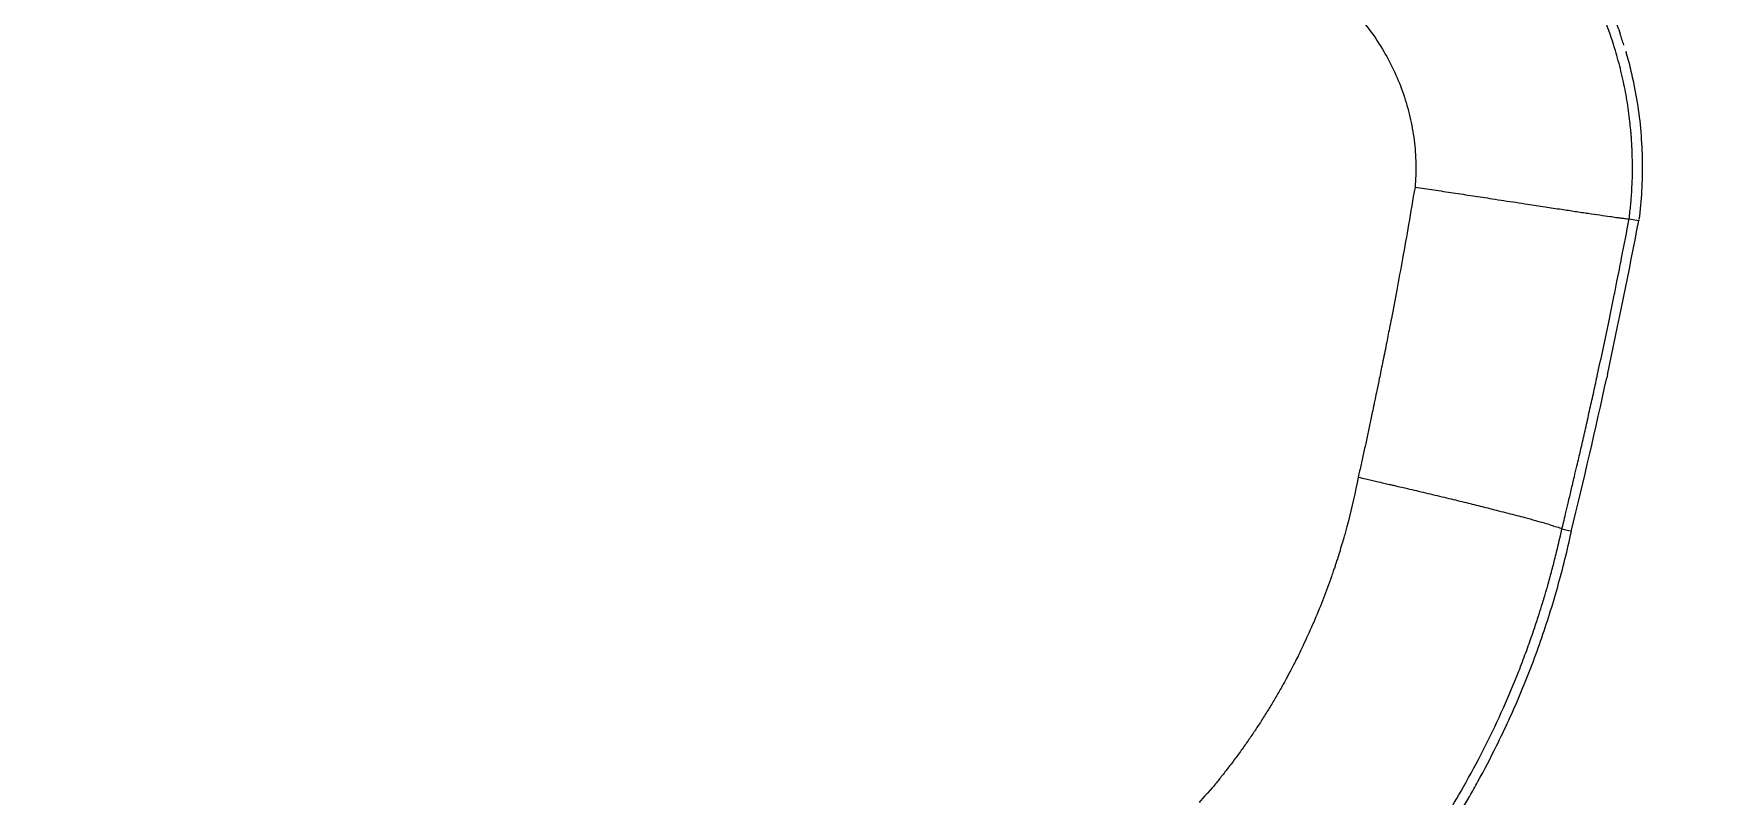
# Model space of a CAD drawing. Header units: millimetres. Extents: x 1145859089 to 1147511753, y -1047484727 to -1047247487.
# Drawn here: x 1146989655.5 to 1146989821.9, y -1047439438.1 to -1047439363.1 of the extents above; entities that cross this region are included whole.
import ezdxf
from ezdxf.xclip import XClip

# ---------------------------------------------------------------- set-up
doc = ezdxf.new("R2010")
doc.units = ezdxf.units.MM
doc.header["$LTSCALE"] = 100
doc.header["$MEASUREMENT"] = 0
doc.header["$XCLIPFRAME"] = 2
doc.layers.get('0').update_dxf_attribs({"linetype": 'CONTINUOUS'})
doc.layers.add('XREF', color=135, linetype='CONTINUOUS')
doc.layers.add('단지배치도$0$W240910', color=135, linetype='CONTINUOUS')

# ---------------------------------------------------------------- blocks, each defined once
blk = doc.blocks.new('단지배치도$0$zw$9902')
at = {"layer": '단지배치도$0$W240910', "linetype": 'ByBlock', "ltscale": 20}
for p, q in [((60073.38, -68012.01), (60074.33, -68012.16)), ((60071.21, -68027.5), (60071.17, -68027.65)), ((60071.24, -68027.36), (60071.21, -68027.5)), ((60067.69, -68042.77), (60066.75, -68042.55))]:
    blk.add_line(p, q, dxfattribs=at)
at = {"layer": '단지배치도$0$W240910'}
for radius in [11431.38, 11931.38]:
    blk.add_arc((57394.29, -57699.4), radius, 251.62775, 321.418131, dxfattribs=at)
at = {"layer": '단지배치도$0$W240910', "linetype": 'ByBlock', "ltscale": 20}
for centre, radius, start, end in [((60033.76, -68006.93), 40.9, 17.121, 18.7511), ((60033.82, -68006.91), 40.85, 15.6059, 17.1206), ((59475.99, -67898.36), 609.06, 347.77261, 349.23201), ((60036.83, -68007.27), 37.82, 352.5834, 352.7079), ((59475.99, -67898.36), 609.06, 346.28469, 347.74438), ((59978.58, -68023.38), 91.22, 330.1206, 331.1557), ((59979.71, -68024.04), 89.91, 329.1563, 330.1205)]:
    blk.add_arc(centre, radius, start, end, dxfattribs=at)
for points, start_tangent, end_tangent in [([(60064.42, -67979.85), (60066.21, -67982.02), (60067.9, -67984.39), (60069.41, -67986.88), (60070.75, -67989.46), (60071.9, -67992.14), (60072.49, -67993.78)], (0.663019, -0.748603), (0.321456, -0.946924)), ([(60071.94, -67995.17), (60071.01, -67992.47), (60069.89, -67989.85), (60068.58, -67987.32), (60067.1, -67984.88), (60065.45, -67982.56), (60063.65, -67980.36)], (-0.293498, 0.95596), (-0.663051, 0.748575)), ([(60046.49, -67991.8), (60047.95, -67993.59), (60049.22, -67995.53), (60050.29, -67997.58), (60051.15, -67999.73), (60051.79, -68001.96), (60052.2, -68004.25), (60052.37, -68006.57), (60052.29, -68008.88)], (0.682162, -0.731201), (-0.069328, -0.997594)), ([(60073.38, -68012.01), (60073.44, -68011.49), (60073.52, -68010.75), (60073.58, -68010.11), (60073.62, -68009.58), (60073.65, -68008.97), (60073.68, -68008.36), (60073.7, -68007.75), (60073.7, -68007.11), (60073.7, -68006.52), (60073.69, -68005.98), (60073.68, -68005.5), (60073.66, -68005.07), (60073.64, -68004.68), (60073.6, -68004.02), (60073.57, -68003.62), (60073.53, -68003.23), (60073.45, -68002.43), (60073.32, -68001.38), (60072.97, -67999.28), (60072.51, -67997.21), (60071.94, -67995.17)], (0.127692, 0.991814), (-0.293498, 0.95596)), ([(60073.16, -67995.92), (60073.61, -67997.7), (60074.17, -68000.56), (60074.52, -68003.45), (60074.66, -68006.35), (60074.6, -68009.26), (60074.34, -68012.07)], (0.269023, -0.963134), (-0.126928, -0.991912)), ([(60052.29, -68008.88), (60051.66, -68012.55), (60051.06, -68015.93), (60050.49, -68019.01), (60049.96, -68021.8), (60049.77, -68022.77), (60049.46, -68024.35), (60049.08, -68026.21), (60048.77, -68027.73), (60048.53, -68028.9), (60048.36, -68029.73), (60048.25, -68030.24), (60048.08, -68031.07), (60047.81, -68032.35), (60047.54, -68033.62), (60047.26, -68034.89), (60046.98, -68036.16), (60046.7, -68037.43)], (-0.185875, -0.982573), (-0.204708, -0.978823)), ([(60052.29, -68008.88), (60054.14, -68009.15), (60056.05, -68009.44), (60057.98, -68009.73), (60059.89, -68010.02), (60061.05, -68010.2), (60062.22, -68010.37), (60063.38, -68010.55), (60065.09, -68010.81), (60066.72, -68011.06), (60067.4, -68011.16), (60068.07, -68011.26), (60068.72, -68011.36), (60069.34, -68011.45), (60070.5, -68011.62), (60071.5, -68011.76), (60072.08, -68011.85), (60072.52, -68011.91), (60072.91, -68011.96), (60073.38, -68012.01)], (0.98842, -0.151742), (0.998103, 0.061571)), ([(60070.27, -68027.3), (60071.33, -68022.33), (60071.88, -68019.66), (60072.18, -68018.16), (60072.64, -68015.83), (60073.38, -68012.01)], (0.212373, 0.977189), (0.186512, 0.982453)), ([(60066.75, -68042.55), (60066.91, -68041.89), (60067.12, -68041.03), (60067.37, -68039.97), (60067.67, -68038.72), (60067.98, -68037.41), (60068.23, -68036.33), (60068.43, -68035.51), (60068.74, -68034.15), (60069.13, -68032.44), (60069.52, -68030.69), (60069.9, -68029.01), (60070.27, -68027.3)], (0.237961, 0.971275), (0.212373, 0.977189)), ([(60046.7, -68037.43), (60045.7, -68041.84), (60045.58, -68042.29), (60045.44, -68042.81), (60045.28, -68043.38), (60045.09, -68044.01), (60044.84, -68044.85), (60044.64, -68045.49), (60044.5, -68045.92), (60044.38, -68046.29), (60044.24, -68046.69), (60044.06, -68047.22), (60043.68, -68048.28), (60042.86, -68050.38), (60041.02, -68054.52), (60040.68, -68055.22), (60040.36, -68055.83), (60040.09, -68056.37), (60039.84, -68056.83), (60039.64, -68057.2), (60039.36, -68057.72), (60039.17, -68058.05), (60038.87, -68058.58), (60038.56, -68059.11), (60038.25, -68059.63), (60037.94, -68060.15), (60037.62, -68060.67), (60037.3, -68061.19), (60036.64, -68062.2), (60035.96, -68063.2), (60035.27, -68064.19), (60034.56, -68065.16), (60033.76, -68066.21), (60033.04, -68067.12), (60032.32, -68068.01), (60031.17, -68069.35)], (-0.208552, -0.978011), (0.765811, 0.643065)), ([(60046.7, -68037.43), (60047.45, -68037.6), (60048.53, -68037.85), (60049.22, -68038.01), (60049.77, -68038.14), (60050.16, -68038.23), (60050.61, -68038.33), (60051.28, -68038.49), (60052.19, -68038.7), (60054.02, -68039.13), (60055.84, -68039.57), (60057.54, -68039.98), (60059.1, -68040.37), (60060.5, -68040.73), (60061.44, -68040.97), (60062.3, -68041.19), (60063.1, -68041.4), (60064.14, -68041.69), (60065, -68041.93), (60065.71, -68042.15), (60066.24, -68042.33), (60066.75, -68042.55)], (0.975735, -0.218954), (0.603068, -0.797689)), ([(60056.82, -68068.34), (60058.77, -68064.75), (60060.57, -68061.07), (60062.19, -68057.33), (60062.69, -68056.06), (60063.37, -68054.25), (60063.96, -68052.56), (60064.42, -68051.19), (60064.75, -68050.13), (60064.87, -68049.75), (60065.06, -68049.12), (60065.23, -68048.56), (60065.41, -68047.92), (60065.61, -68047.19), (60065.83, -68046.37), (60065.99, -68045.74), (60066.18, -68044.99), (60066.4, -68044.1), (60066.6, -68043.2), (60066.75, -68042.55)], (0.500145, 0.865942), (0.208986, 0.977919)), ([(60058.48, -68067.39), (60060.31, -68063.88), (60062.65, -68058.79), (60064.66, -68053.56), (60066.34, -68048.21), (60067.69, -68042.77)], (0.482427, 0.875936), (0.209963, 0.977709)), ([(60042.44, -68087.06), (60042.7, -68086.8), (60043.02, -68086.48), (60043.6, -68085.89), (60043.94, -68085.53), (60044.27, -68085.19), (60044.58, -68084.85), (60044.88, -68084.53), (60045.34, -68084.03), (60045.69, -68083.65), (60046.03, -68083.27), (60046.51, -68082.72), (60046.75, -68082.45), (60047.05, -68082.1), (60047.41, -68081.69), (60048.09, -68080.87), (60048.67, -68080.17), (60049.21, -68079.5), (60049.65, -68078.95), (60050.03, -68078.46), (60050.26, -68078.15), (60050.49, -68077.85), (60050.72, -68077.54), (60050.95, -68077.24), (60051.18, -68076.93), (60051.41, -68076.63), (60051.63, -68076.32), (60053.3, -68073.94), (60055.11, -68071.18), (60056.82, -68068.34)], (0.709183, 0.705025), (0.497608, 0.867402))]:
    blk.add_spline(points, degree=3, dxfattribs=dict(at, start_tangent=start_tangent, end_tangent=end_tangent))
blk = doc.blocks.new('단지배치도')
blk.add_blockref('단지배치도$0$zw$9902', (141034.19, 142437.16))

msp = doc.modelspace()

# ---------------------------------------------------------------- block references
at = {"layer": 'XREF'}
ref = msp.add_blockref('단지배치도', (1146788705.034274, -1047513806.462535), dxfattribs=at)
XClip(ref).set_block_clipping_path([(72982.4064819524, 34919.7593965302), (360382.4067475507, 255319.7593436702)])

doc.saveas('drawing.dxf')
